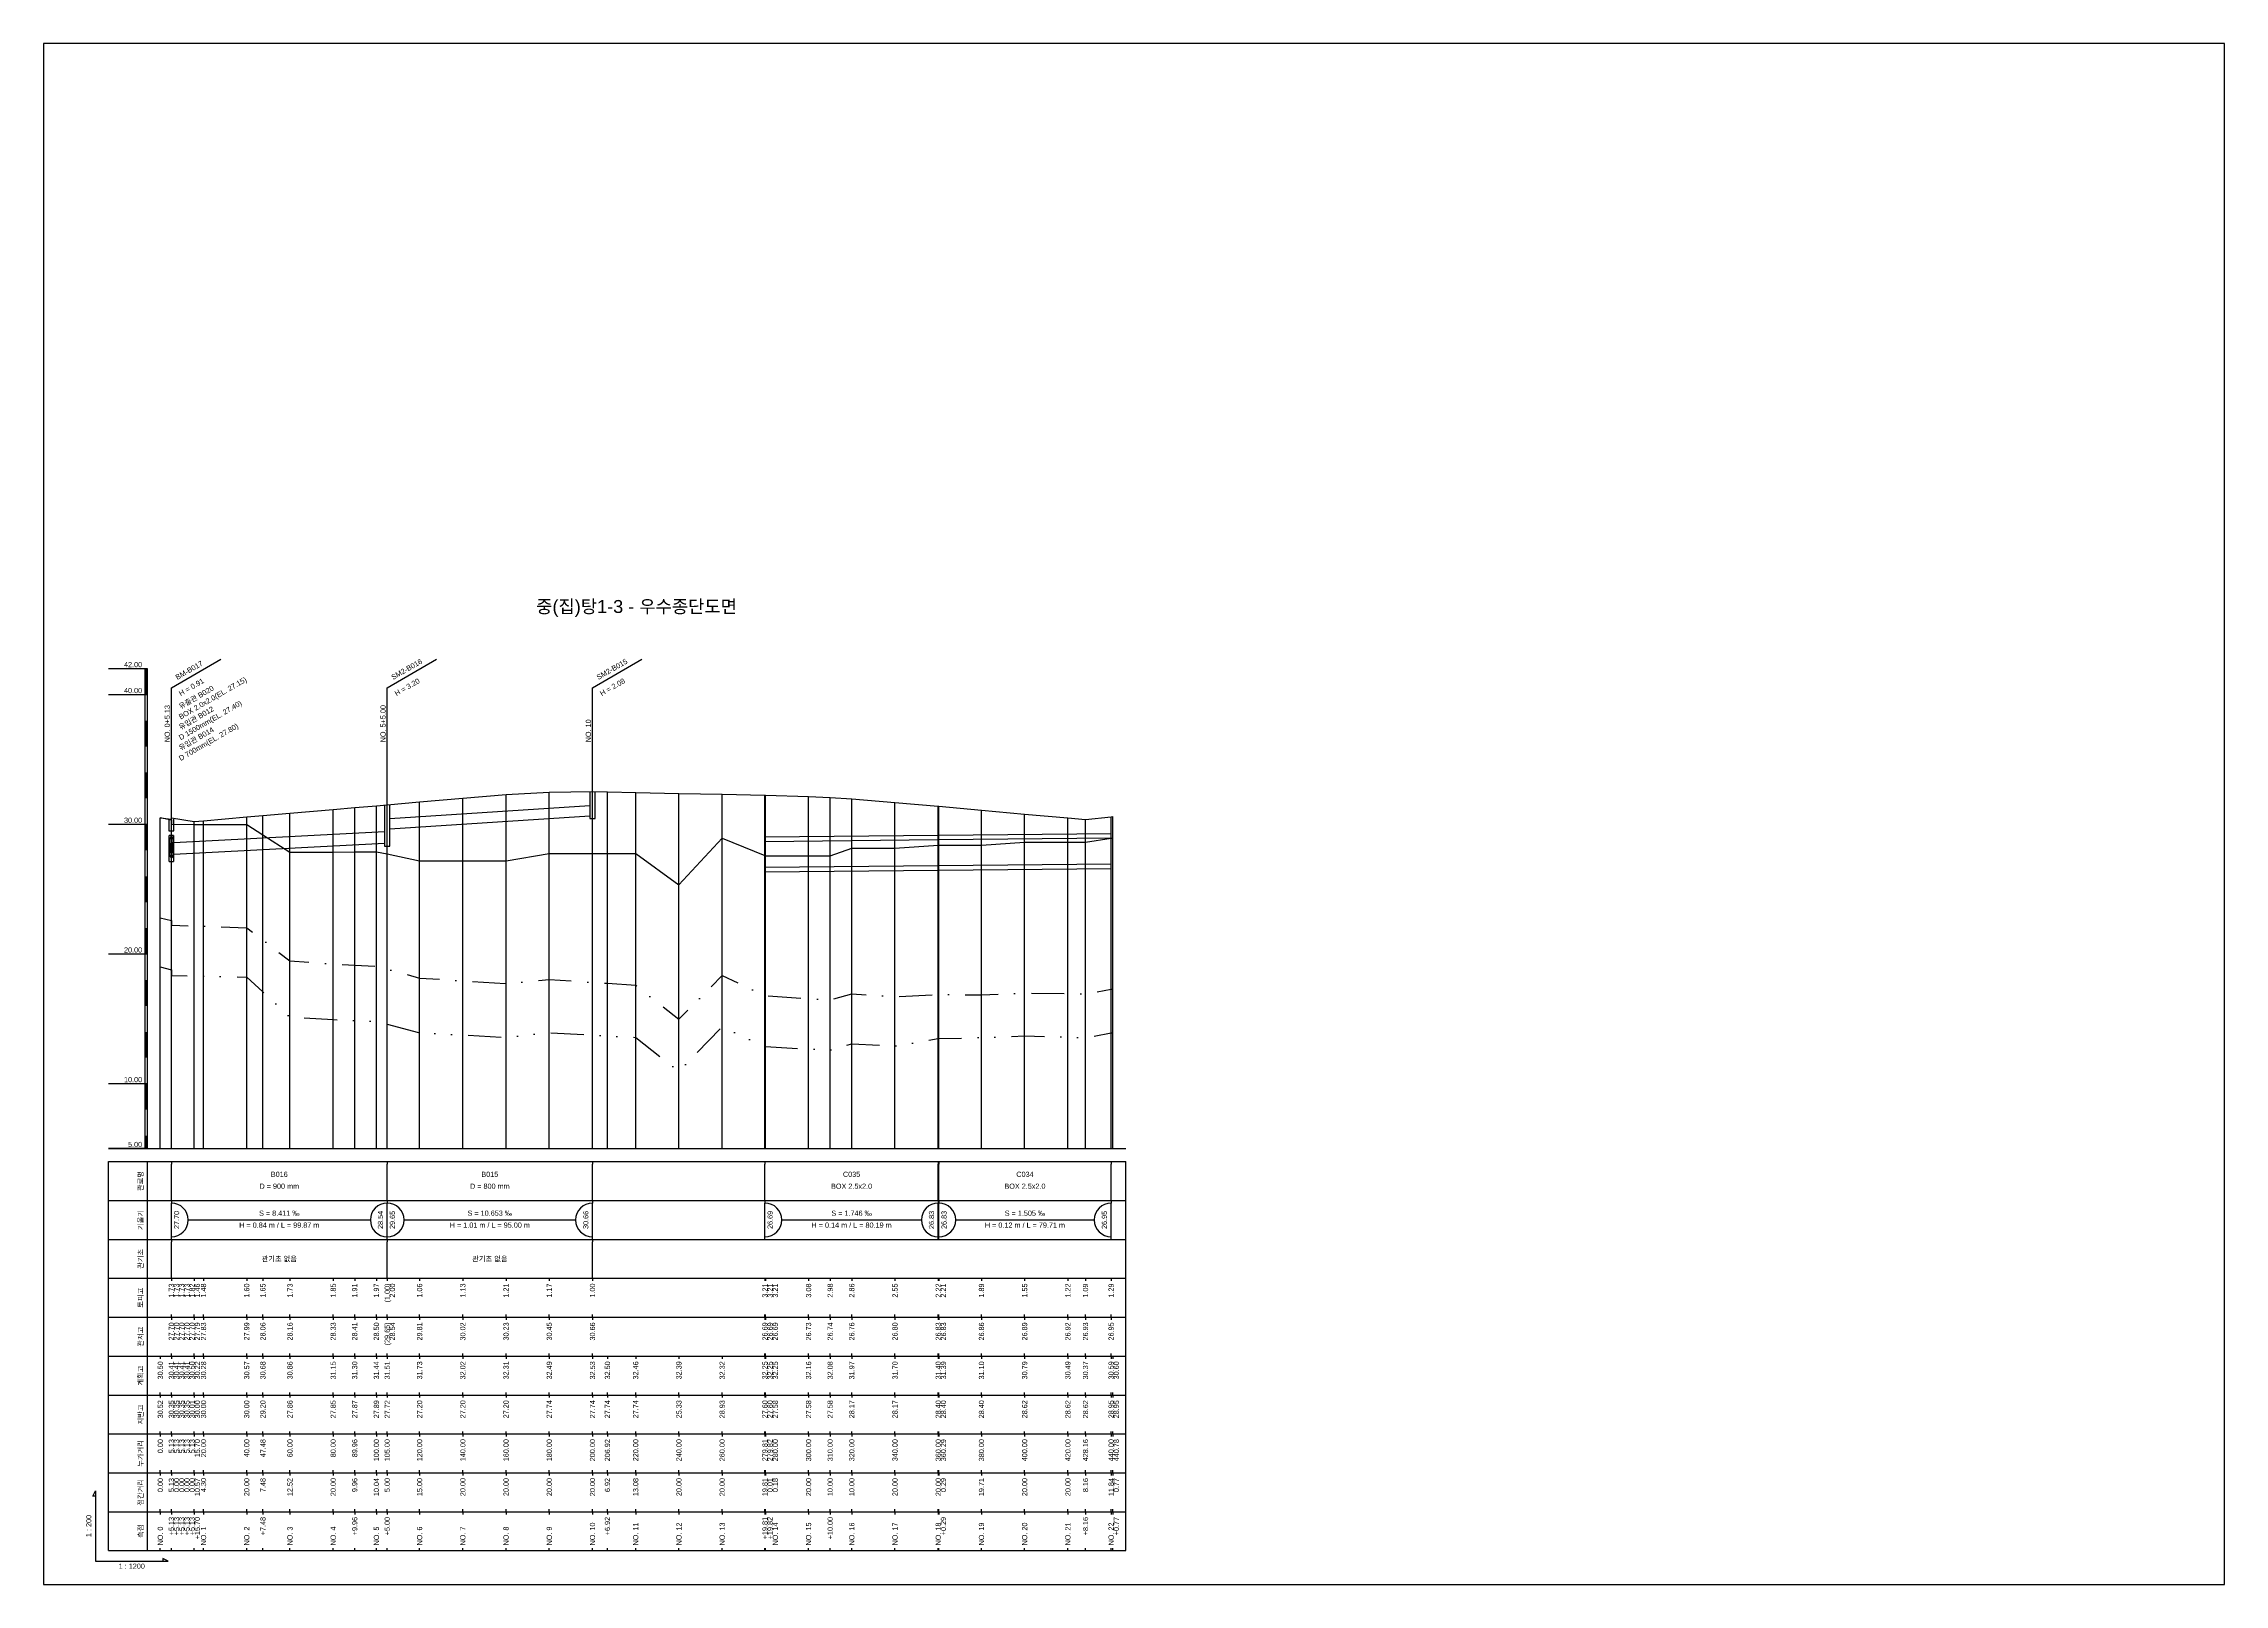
# Model space of a CAD drawing. Header units: millimetres. Extents: x -105495 to 3444, y -108190 to 2013.
# Drawn here: x 20 to 861, y -14812 to -14218 of the extents above; entities that cross this region are included whole.
import ezdxf
from ezdxf.enums import TextEntityAlignment as Align

# ---------------------------------------------------------------- set-up
doc = ezdxf.new("R2010")
doc.units = ezdxf.units.MM
doc.linetypes.add('DASHDOT', pattern=[25.4, 12.7, -6.35, 0, -6.35])
doc.linetypes.add('DIVIDE', pattern=[31.75, 12.7, -6.35, 0, -6.35, 0, -6.35])
for name, color, linetype in [('KZ_종단_계획선', 1, 'Continuous'), ('KZ_종단_관로', 4, 'Continuous'), ('KZ_종단_깃발', 7, 'Continuous'), ('KZ_종단_노선명', 7, 'Continuous'), ('KZ_종단_도각', 7, 'Continuous'), ('KZ_종단_맨홀', 4, 'Continuous'), ('KZ_종단_수직선', 7, 'Continuous'), ('KZ_종단_암거', 1, 'Continuous'), ('KZ_종단_암선1', 56, 'DASHDOT'), ('KZ_종단_암선2', 4, 'DIVIDE'), ('KZ_종단_원형관', 4, 'Continuous'), ('KZ_종단_지반선', 3, 'Continuous'), ('KZ_종단_테이블문자', 7, 'Continuous'), ('KZ_종단_테이블선', 7, 'Continuous'), ('KZ_종단_폴대', 7, 'Continuous')]:
    doc.layers.add(name, color=color, linetype=linetype)
doc.styles.get("Standard").update_dxf_attribs({"font": 'arial.ttf'})

msp = doc.modelspace()

# ---------------------------------------------------------------- linework, layer by layer
at = {"layer": 'KZ_종단_계획선'}
msp.add_lwpolyline([(65, -14516.51), (69.27, -14516.97), (69.27, -14516.97), (69.27, -14516.97), (69.27, -14516.97), (69.27, -14516.51), (78.08, -14517.9), (81.67, -14517.59), (98.33, -14516.14), (104.57, -14515.6), (115, -14514.69), (131.67, -14513.24), (139.97, -14512.52), (148.33, -14511.79), (152.5, -14511.43), (165, -14510.35), (181.67, -14508.9), (198.33, -14507.47), (215, -14506.56), (231.67, -14506.37), (237.43, -14506.48), (248.33, -14506.69), (265, -14507.04), (281.67, -14507.38), (298.17, -14507.73), (298.18, -14507.73), (298.33, -14507.73), (315, -14508.21), (323.33, -14508.61), (331.67, -14509.13), (348.33, -14510.51), (365, -14512.02), (365.24, -14512.04), (381.67, -14513.52), (398.33, -14515.03), (415, -14516.54), (421.8, -14517.15), (431.67, -14516.06), (432.31, -14515.99)], dxfattribs=at)
at = {"layer": 'KZ_종단_관로'}
for p, q in [((153.5, -14516.76), (230.67, -14511.7)), ((70.27, -14526), (151.5, -14521.8)), ((153.5, -14520.76), (230.67, -14515.7)), ((70.27, -14530.5), (151.5, -14526.3))]:
    msp.add_line(p, q, dxfattribs=at)
for points in [[(298.17, -14523.8), (365, -14523.1)], [(365.24, -14523.1), (431.67, -14522.5)], [(298.17, -14525.55), (365, -14524.85)], [(365.24, -14524.85), (431.67, -14524.25)], [(298.17, -14535.55), (365, -14534.85)], [(298.17, -14537.3), (365, -14536.6)], [(365.24, -14534.85), (431.67, -14534.25)], [(365.24, -14536.6), (431.67, -14536)]]:
    msp.add_lwpolyline(points, dxfattribs=at)
at = {"layer": 'KZ_종단_깃발'}
for p, q in [((69.27, -14466.37), (88.33, -14455.37)), ((152.5, -14466.37), (171.55, -14455.37)), ((231.67, -14466.37), (250.72, -14455.37)), ((69.27, -14644), (69.27, -14466.37)), ((152.5, -14644), (152.5, -14466.37)), ((231.67, -14644), (231.67, -14466.37))]:
    msp.add_line(p, q, dxfattribs=at)
at = {"layer": 'KZ_종단_도각'}
msp.add_lwpolyline([(20, -14812), (861, -14812), (861, -14218), (20, -14218)], close=True, dxfattribs=at)
at = {"layer": 'KZ_종단_맨홀'}
for points in [[(230.67, -14506.37), (230.67, -14516.78), (232.67, -14516.78), (232.67, -14506.37)], [(151.5, -14511.43), (151.5, -14527.42), (153.5, -14527.42), (153.5, -14511.43)], [(68.27, -14516.97), (68.27, -14521.5), (70.27, -14521.5), (70.27, -14516.97)]]:
    msp.add_lwpolyline(points, dxfattribs=at)
at = {"layer": 'KZ_종단_수직선'}
for p, q in [((215, -14644), (215, -14506.56)), ((231.67, -14644), (231.67, -14506.37)), ((237.43, -14644), (237.43, -14506.48)), ((248.33, -14644), (248.33, -14506.69)), ((265, -14644), (265, -14507.04)), ((104.57, -14644), (104.57, -14515.6)), ((115, -14644), (115, -14514.69)), ((131.67, -14644), (131.67, -14513.24)), ((139.97, -14644), (139.97, -14512.52)), ((148.33, -14644), (148.33, -14511.79)), ((152.5, -14644), (152.5, -14511.43)), ((165, -14644), (165, -14510.35)), ((181.67, -14644), (181.67, -14508.9)), ((198.33, -14644), (198.33, -14507.47)), ((281.67, -14644), (281.67, -14507.38)), ((298.17, -14644), (298.17, -14507.73)), ((298.18, -14644), (298.18, -14507.73)), ((298.33, -14644), (298.33, -14507.73)), ((315, -14644), (315, -14508.21)), ((323.33, -14644), (323.33, -14508.61)), ((331.67, -14644), (331.67, -14509.13)), ((348.33, -14644), (348.33, -14510.51)), ((365, -14644), (365, -14512.02)), ((365.24, -14644), (365.24, -14512.04)), ((381.67, -14644), (381.67, -14513.52)), ((398.33, -14644), (398.33, -14515.03)), ((65, -14644), (65, -14516.51)), ((69.27, -14644), (69.27, -14516.51)), ((69.27, -14644), (69.27, -14516.97)), ((69.27, -14644), (69.27, -14516.97)), ((69.27, -14644), (69.27, -14516.97)), ((69.27, -14644), (69.27, -14516.97)), ((78.08, -14644), (78.08, -14517.9)), ((81.67, -14644), (81.67, -14517.59)), ((98.33, -14644), (98.33, -14516.14)), ((415, -14644), (415, -14516.54)), ((421.8, -14644), (421.8, -14517.15)), ((431.67, -14644), (431.67, -14516.06)), ((432.32, -14644), (432.32, -14515.99))]:
    msp.add_line(p, q, dxfattribs=at)
at = {"layer": 'KZ_종단_암거'}
for p, q in [((70.11, -14523.25), (68.44, -14523.25)), ((68.44, -14533.25), (68.44, -14523.25)), ((70.11, -14523.25), (70.11, -14533.25)), ((68.44, -14533.25), (70.11, -14533.25))]:
    msp.add_line(p, q, dxfattribs=at)
at = {"layer": 'KZ_종단_암선1', "flags": 128}
msp.add_lwpolyline([(65, -14555), (69.27, -14556.02), (69.27, -14556.02), (69.27, -14556.02), (69.27, -14556.02), (69.27, -14557.87), (78.08, -14558.13), (81.67, -14558.24), (98.33, -14558.83), (104.57, -14563.63), (115, -14571.66), (131.67, -14572.82), (139.97, -14573.25), (148.33, -14573.68), (152.5, -14574.82), (165, -14578.23), (181.67, -14579.32), (198.33, -14580.42), (215, -14578.8), (231.67, -14579.89), (237.43, -14580.27), (248.33, -14580.99), (265, -14594.16), (281.67, -14577.26), (298.17, -14584.99), (298.18, -14584.99), (298.33, -14585.06), (315, -14586.16), (323.33, -14586.7), (331.67, -14584.34), (348.33, -14585.44), (365, -14584.56), (365.24, -14584.57), (381.67, -14584.74), (398.33, -14583.96), (415, -14584.28), (421.8, -14584.41), (431.67, -14582.54), (432.32, -14582.53)], dxfattribs=at)
at = {"layer": 'KZ_종단_암선2', "flags": 128}
msp.add_lwpolyline([(65, -14573.98), (69.27, -14575.1), (69.27, -14575.1), (69.27, -14575.1), (69.27, -14575.1), (69.27, -14577.31), (78.08, -14577.4), (81.67, -14577.47), (98.33, -14577.86), (104.57, -14583.62), (115, -14593.27), (131.67, -14594.25), (139.97, -14594.58), (148.33, -14594.92), (152.5, -14596.02), (165, -14599.29), (181.67, -14600.2), (198.33, -14601.11), (215, -14599.31), (231.67, -14600.23), (237.43, -14600.54), (248.33, -14601.14), (265, -14614.12), (281.67, -14597.05), (298.17, -14604.59), (298.18, -14604.6), (298.33, -14604.67), (315, -14605.58), (323.33, -14606.03), (331.67, -14603.58), (348.33, -14604.49), (365, -14601.59), (365.24, -14601.58), (381.67, -14601.18), (398.33, -14600.56), (415, -14601.04), (421.8, -14601.24), (431.67, -14599.34), (432.32, -14599.34)], dxfattribs=at)
at = {"layer": 'KZ_종단_원형관'}
for p, q in [((68.92, -14524.11), (69.03, -14523.8)), ((69.03, -14523.8), (69.15, -14523.6)), ((69.15, -14523.6), (69.27, -14523.54)), ((69.27, -14523.54), (69.4, -14523.6)), ((69.4, -14523.6), (69.52, -14523.8)), ((69.52, -14523.8), (69.63, -14524.11)), ((68.57, -14527.77), (68.58, -14527.04)), ((68.58, -14528.5), (68.57, -14527.77)), ((68.58, -14527.04), (68.61, -14526.32)), ((68.61, -14529.22), (68.58, -14528.5)), ((68.61, -14526.32), (68.66, -14525.65)), ((68.66, -14529.88), (68.61, -14529.22)), ((68.66, -14525.65), (68.73, -14525.05)), ((68.73, -14530.49), (68.66, -14529.88)), ((68.73, -14525.05), (68.82, -14524.53)), ((68.82, -14531.01), (68.73, -14530.49)), ((68.82, -14524.53), (68.92, -14524.11)), ((68.92, -14531.43), (68.82, -14531.01)), ((69.03, -14531.74), (68.92, -14531.43)), ((68.93, -14527.96), (68.94, -14527.61)), ((68.94, -14528.31), (68.93, -14527.96)), ((68.94, -14527.61), (68.95, -14527.26)), ((68.95, -14528.66), (68.94, -14528.31)), ((68.95, -14527.26), (68.98, -14526.94)), ((68.98, -14528.98), (68.95, -14528.66)), ((68.98, -14526.94), (69.01, -14526.65)), ((69.01, -14529.27), (68.98, -14528.98)), ((69.01, -14526.65), (69.06, -14526.4)), ((69.06, -14529.52), (69.01, -14529.27)), ((69.15, -14531.94), (69.03, -14531.74)), ((69.06, -14526.4), (69.1, -14526.19)), ((69.1, -14529.73), (69.06, -14529.52)), ((69.1, -14526.19), (69.16, -14526.04)), ((69.16, -14529.88), (69.1, -14529.73)), ((69.27, -14532), (69.15, -14531.94)), ((69.16, -14526.04), (69.22, -14525.95)), ((69.22, -14529.97), (69.16, -14529.88)), ((69.22, -14525.95), (69.27, -14525.92)), ((69.27, -14530), (69.22, -14529.97)), ((69.27, -14525.92), (69.33, -14525.95)), ((69.33, -14529.97), (69.27, -14530)), ((69.4, -14531.94), (69.27, -14532)), ((69.33, -14525.95), (69.39, -14526.04)), ((69.39, -14529.88), (69.33, -14529.97)), ((69.39, -14526.04), (69.44, -14526.19)), ((69.44, -14529.73), (69.39, -14529.88)), ((69.52, -14531.74), (69.4, -14531.94)), ((69.44, -14526.19), (69.49, -14526.4)), ((69.49, -14529.52), (69.44, -14529.73)), ((69.49, -14526.4), (69.53, -14526.65)), ((69.53, -14529.27), (69.49, -14529.52)), ((69.63, -14531.43), (69.52, -14531.74)), ((69.53, -14526.65), (69.57, -14526.94)), ((69.57, -14528.98), (69.53, -14529.27)), ((69.57, -14526.94), (69.59, -14527.26)), ((69.59, -14528.66), (69.57, -14528.98)), ((69.59, -14527.26), (69.61, -14527.61)), ((69.61, -14528.31), (69.59, -14528.66)), ((69.61, -14527.61), (69.61, -14527.96)), ((69.61, -14527.96), (69.61, -14528.31)), ((69.63, -14524.11), (69.73, -14524.53)), ((69.73, -14531.01), (69.63, -14531.43)), ((69.73, -14524.53), (69.81, -14525.05)), ((69.81, -14530.49), (69.73, -14531.01)), ((69.81, -14525.05), (69.88, -14525.65)), ((69.88, -14529.88), (69.81, -14530.49)), ((69.88, -14525.65), (69.94, -14526.32)), ((69.94, -14529.22), (69.88, -14529.88)), ((69.94, -14526.32), (69.97, -14527.04)), ((69.97, -14528.5), (69.94, -14529.22)), ((69.97, -14527.04), (69.98, -14527.77)), ((69.98, -14527.77), (69.97, -14528.5))]:
    msp.add_line(p, q, dxfattribs=at)
at = {"layer": 'KZ_종단_지반선', "flags": 128}
msp.add_lwpolyline([(65, -14516.39), (69.27, -14517.24), (69.27, -14517.24), (69.27, -14517.24), (69.27, -14517.24), (69.27, -14518.97), (78.08, -14519), (81.67, -14519), (98.33, -14519), (104.57, -14523), (115, -14529.7), (131.67, -14529.77), (139.97, -14529.65), (148.33, -14529.54), (152.5, -14530.4), (165, -14533), (181.67, -14533), (198.33, -14533), (215, -14530.28), (231.67, -14530.28), (237.43, -14530.28), (248.33, -14530.28), (265, -14542.36), (281.67, -14524.37), (298.17, -14531.02), (298.18, -14531.02), (298.33, -14531.08), (315, -14531.08), (323.33, -14531.08), (331.67, -14528.17), (348.33, -14528.17), (365, -14527.01), (365.24, -14527.01), (381.67, -14527.01), (398.33, -14525.9), (415, -14525.9), (421.8, -14525.9), (431.67, -14524.27), (432.32, -14524.27)], dxfattribs=at)
at = {"layer": 'KZ_종단_테이블문자'}
for p, q in [((69.27, -14649), (69.27, -14650)), ((69.27, -14663), (69.27, -14650)), ((152.5, -14649), (152.5, -14650)), ((152.5, -14649), (152.5, -14650)), ((152.5, -14663), (152.5, -14650)), ((152.5, -14663), (152.5, -14650)), ((231.67, -14649), (231.67, -14650)), ((231.67, -14663), (231.67, -14650)), ((298.17, -14649), (298.17, -14650)), ((298.17, -14663), (298.17, -14650)), ((365, -14649), (365, -14650)), ((365, -14663), (365, -14650)), ((365.24, -14649), (365.24, -14650)), ((365.24, -14663), (365.24, -14650)), ((431.67, -14649), (431.67, -14650)), ((431.67, -14663), (431.67, -14650)), ((69.27, -14664), (69.27, -14663)), ((69.27, -14664), (69.27, -14665)), ((69.27, -14678), (69.27, -14665)), ((152.5, -14664), (152.5, -14663)), ((152.5, -14664), (152.5, -14663)), ((152.5, -14664), (152.5, -14665)), ((152.5, -14664), (152.5, -14665)), ((152.5, -14678), (152.5, -14665)), ((152.5, -14678), (152.5, -14665)), ((231.67, -14664), (231.67, -14663)), ((231.67, -14664), (231.67, -14665)), ((231.67, -14678), (231.67, -14665)), ((298.17, -14664), (298.17, -14663)), ((298.17, -14664), (298.17, -14665)), ((298.17, -14678), (298.17, -14665)), ((365, -14664), (365, -14663)), ((365, -14664), (365, -14665)), ((365, -14678), (365, -14665)), ((365.24, -14664), (365.24, -14663)), ((365.24, -14664), (365.24, -14665)), ((365.24, -14678), (365.24, -14665)), ((431.67, -14664), (431.67, -14663)), ((431.67, -14664), (431.67, -14665)), ((431.67, -14678), (431.67, -14665)), ((75.69, -14671.5), (146.08, -14671.5)), ((158.92, -14671.5), (225.25, -14671.5)), ((304.59, -14671.5), (358.58, -14671.5)), ((371.66, -14671.5), (425.25, -14671.5)), ((69.27, -14679), (69.27, -14678)), ((69.27, -14679), (69.27, -14680)), ((69.27, -14693), (69.27, -14680)), ((152.5, -14679), (152.5, -14678)), ((152.5, -14679), (152.5, -14678)), ((152.5, -14679), (152.5, -14680)), ((152.5, -14679), (152.5, -14680)), ((152.5, -14693), (152.5, -14680)), ((152.5, -14693), (152.5, -14680)), ((231.67, -14679), (231.67, -14678)), ((231.67, -14679), (231.67, -14680)), ((231.67, -14693), (231.67, -14680)), ((298.17, -14679), (298.17, -14678)), ((365, -14679), (365, -14678)), ((365.24, -14679), (365.24, -14678)), ((431.67, -14679), (431.67, -14678)), ((69.27, -14694), (69.27, -14693)), ((152.5, -14694), (152.5, -14693)), ((152.5, -14694), (152.5, -14693)), ((231.67, -14694), (231.67, -14693))]:
    msp.add_line(p, q, dxfattribs=at)
for centre, start, end in [((69.27, -14671.5), 270, 90), ((152.5, -14671.5), 90, 270), ((152.5, -14671.5), 270, 90), ((231.67, -14671.5), 90, 270), ((298.17, -14671.5), 270, 90), ((365, -14671.5), 90, 270), ((365.24, -14671.5), 270, 90), ((431.67, -14671.5), 90, 270)]:
    msp.add_arc(centre, 6.5, start, end, dxfattribs=at)
at = {"layer": 'KZ_종단_테이블선'}
for p, q in [((45, -14644), (437.32, -14644)), ((45, -14664), (45, -14649)), ((45, -14649), (437.32, -14649)), ((60, -14664), (60, -14649)), ((437.32, -14664), (437.32, -14649)), ((45, -14679), (45, -14664)), ((45, -14664), (437.32, -14664)), ((60, -14679), (60, -14664)), ((437.32, -14679), (437.32, -14664)), ((45, -14694), (45, -14679)), ((45, -14679), (437.32, -14679)), ((60, -14694), (60, -14679)), ((437.32, -14694), (437.32, -14679)), ((45, -14709), (45, -14694)), ((45, -14694), (437.32, -14694)), ((60, -14709), (60, -14694)), ((69.27, -14694), (69.27, -14695)), ((69.27, -14694), (69.27, -14695)), ((69.27, -14694), (69.27, -14695)), ((69.27, -14694), (69.27, -14695)), ((69.27, -14694), (69.27, -14695)), ((78.08, -14694), (78.08, -14695)), ((81.67, -14694), (81.67, -14695)), ((98.33, -14694), (98.33, -14695)), ((104.57, -14694), (104.57, -14695)), ((115, -14694), (115, -14695)), ((131.67, -14694), (131.67, -14695)), ((139.97, -14694), (139.97, -14695)), ((148.33, -14694), (148.33, -14695)), ((152.5, -14694), (152.5, -14695)), ((165, -14694), (165, -14695)), ((181.67, -14694), (181.67, -14695)), ((198.33, -14694), (198.33, -14695)), ((215, -14694), (215, -14695)), ((231.67, -14694), (231.67, -14695)), ((298.17, -14694), (298.17, -14695)), ((298.18, -14694), (298.18, -14695)), ((298.33, -14694), (298.33, -14695)), ((315, -14694), (315, -14695)), ((323.33, -14694), (323.33, -14695)), ((331.67, -14694), (331.67, -14695)), ((348.33, -14694), (348.33, -14695)), ((365, -14694), (365, -14695)), ((365.24, -14694), (365.24, -14695)), ((381.67, -14694), (381.67, -14695)), ((398.33, -14694), (398.33, -14695)), ((415, -14694), (415, -14695)), ((421.8, -14694), (421.8, -14695)), ((431.67, -14694), (431.67, -14695)), ((437.32, -14709), (437.32, -14694)), ((45, -14724), (45, -14709)), ((45, -14709), (437.32, -14709)), ((60, -14724), (60, -14709)), ((69.27, -14709), (69.27, -14708)), ((69.27, -14709), (69.27, -14708)), ((69.27, -14709), (69.27, -14708)), ((69.27, -14709), (69.27, -14708)), ((69.27, -14709), (69.27, -14708)), ((69.27, -14709), (69.27, -14710)), ((69.27, -14709), (69.27, -14710)), ((69.27, -14709), (69.27, -14710)), ((69.27, -14709), (69.27, -14710)), ((69.27, -14709), (69.27, -14710)), ((78.08, -14709), (78.08, -14708)), ((78.08, -14709), (78.08, -14710)), ((81.67, -14709), (81.67, -14708)), ((81.67, -14709), (81.67, -14710)), ((98.33, -14709), (98.33, -14708)), ((98.33, -14709), (98.33, -14710)), ((104.57, -14709), (104.57, -14708)), ((104.57, -14709), (104.57, -14710)), ((115, -14709), (115, -14708)), ((115, -14709), (115, -14710)), ((131.67, -14709), (131.67, -14708)), ((131.67, -14709), (131.67, -14710)), ((139.97, -14709), (139.97, -14708)), ((139.97, -14709), (139.97, -14710)), ((148.33, -14709), (148.33, -14708)), ((148.33, -14709), (148.33, -14710)), ((152.5, -14709), (152.5, -14708)), ((152.5, -14709), (152.5, -14710)), ((165, -14709), (165, -14708)), ((165, -14709), (165, -14710)), ((181.67, -14709), (181.67, -14708)), ((181.67, -14709), (181.67, -14710)), ((198.33, -14709), (198.33, -14708)), ((198.33, -14709), (198.33, -14710)), ((215, -14709), (215, -14708)), ((215, -14709), (215, -14710)), ((231.67, -14709), (231.67, -14708)), ((231.67, -14709), (231.67, -14710)), ((298.17, -14709), (298.17, -14708)), ((298.17, -14709), (298.17, -14710)), ((298.18, -14709), (298.18, -14708)), ((298.18, -14709), (298.18, -14710)), ((298.33, -14709), (298.33, -14708)), ((298.33, -14709), (298.33, -14710)), ((315, -14709), (315, -14708)), ((315, -14709), (315, -14710)), ((323.33, -14709), (323.33, -14708)), ((323.33, -14709), (323.33, -14710)), ((331.67, -14709), (331.67, -14708)), ((331.67, -14709), (331.67, -14710)), ((348.33, -14709), (348.33, -14708)), ((348.33, -14709), (348.33, -14710)), ((365, -14709), (365, -14708)), ((365, -14709), (365, -14710)), ((365.24, -14709), (365.24, -14708)), ((365.24, -14709), (365.24, -14710)), ((381.67, -14709), (381.67, -14708)), ((381.67, -14709), (381.67, -14710)), ((398.33, -14709), (398.33, -14708)), ((398.33, -14709), (398.33, -14710)), ((415, -14709), (415, -14708)), ((415, -14709), (415, -14710)), ((421.8, -14709), (421.8, -14708)), ((421.8, -14709), (421.8, -14710)), ((431.67, -14709), (431.67, -14708)), ((431.67, -14709), (431.67, -14710)), ((437.32, -14724), (437.32, -14709)), ((45, -14739), (45, -14724)), ((45, -14724), (437.32, -14724)), ((60, -14739), (60, -14724)), ((65, -14724), (65, -14725)), ((69.27, -14724), (69.27, -14723)), ((69.27, -14724), (69.27, -14723)), ((69.27, -14724), (69.27, -14723)), ((69.27, -14724), (69.27, -14723)), ((69.27, -14724), (69.27, -14723)), ((69.27, -14724), (69.27, -14725)), ((69.27, -14724), (69.27, -14725)), ((69.27, -14724), (69.27, -14725)), ((69.27, -14724), (69.27, -14725)), ((69.27, -14724), (69.27, -14725)), ((78.08, -14724), (78.08, -14723)), ((78.08, -14724), (78.08, -14725)), ((81.67, -14724), (81.67, -14723)), ((81.67, -14724), (81.67, -14725)), ((98.33, -14724), (98.33, -14723)), ((98.33, -14724), (98.33, -14725)), ((104.57, -14724), (104.57, -14723)), ((104.57, -14724), (104.57, -14725)), ((115, -14724), (115, -14723)), ((115, -14724), (115, -14725)), ((131.67, -14724), (131.67, -14723)), ((131.67, -14724), (131.67, -14725)), ((139.97, -14724), (139.97, -14723)), ((139.97, -14724), (139.97, -14725)), ((148.33, -14724), (148.33, -14723)), ((148.33, -14724), (148.33, -14725)), ((152.5, -14724), (152.5, -14723)), ((152.5, -14724), (152.5, -14725)), ((165, -14724), (165, -14723)), ((165, -14724), (165, -14725)), ((181.67, -14724), (181.67, -14723)), ((181.67, -14724), (181.67, -14725)), ((198.33, -14724), (198.33, -14723)), ((198.33, -14724), (198.33, -14725)), ((215, -14724), (215, -14723)), ((215, -14724), (215, -14725)), ((231.67, -14724), (231.67, -14723)), ((231.67, -14724), (231.67, -14725)), ((237.43, -14724), (237.43, -14725)), ((248.33, -14724), (248.33, -14725)), ((265, -14724), (265, -14725)), ((281.67, -14724), (281.67, -14725)), ((298.17, -14724), (298.17, -14723)), ((298.17, -14724), (298.17, -14725)), ((298.18, -14724), (298.18, -14723)), ((298.18, -14724), (298.18, -14725)), ((298.33, -14724), (298.33, -14723)), ((298.33, -14724), (298.33, -14725)), ((315, -14724), (315, -14723)), ((315, -14724), (315, -14725)), ((323.33, -14724), (323.33, -14723)), ((323.33, -14724), (323.33, -14725)), ((331.67, -14724), (331.67, -14723)), ((331.67, -14724), (331.67, -14725)), ((348.33, -14724), (348.33, -14723)), ((348.33, -14724), (348.33, -14725)), ((365, -14724), (365, -14723)), ((365, -14724), (365, -14725)), ((365.24, -14724), (365.24, -14723)), ((365.24, -14724), (365.24, -14725)), ((381.67, -14724), (381.67, -14723)), ((381.67, -14724), (381.67, -14725)), ((398.33, -14724), (398.33, -14723)), ((398.33, -14724), (398.33, -14725)), ((415, -14724), (415, -14723)), ((415, -14724), (415, -14725)), ((421.8, -14724), (421.8, -14723)), ((421.8, -14724), (421.8, -14725)), ((431.67, -14724), (431.67, -14723)), ((431.67, -14724), (431.67, -14725)), ((432.32, -14724), (432.32, -14725)), ((437.32, -14739), (437.32, -14724)), ((45, -14754), (45, -14739)), ((45, -14739), (437.32, -14739)), ((60, -14754), (60, -14739)), ((65, -14739), (65, -14738)), ((65, -14739), (65, -14740)), ((69.27, -14739), (69.27, -14738)), ((69.27, -14739), (69.27, -14738)), ((69.27, -14739), (69.27, -14738)), ((69.27, -14739), (69.27, -14738)), ((69.27, -14739), (69.27, -14738)), ((69.27, -14739), (69.27, -14740)), ((69.27, -14739), (69.27, -14740)), ((69.27, -14739), (69.27, -14740)), ((69.27, -14739), (69.27, -14740)), ((69.27, -14739), (69.27, -14740)), ((78.08, -14739), (78.08, -14738)), ((78.08, -14739), (78.08, -14740)), ((81.67, -14739), (81.67, -14738)), ((81.67, -14739), (81.67, -14740)), ((98.33, -14739), (98.33, -14738)), ((98.33, -14739), (98.33, -14740)), ((104.57, -14739), (104.57, -14738)), ((104.57, -14739), (104.57, -14740)), ((115, -14739), (115, -14738)), ((115, -14739), (115, -14740)), ((131.67, -14739), (131.67, -14738)), ((131.67, -14739), (131.67, -14740)), ((139.97, -14739), (139.97, -14738)), ((139.97, -14739), (139.97, -14740)), ((148.33, -14739), (148.33, -14738)), ((148.33, -14739), (148.33, -14740)), ((152.5, -14739), (152.5, -14738)), ((152.5, -14739), (152.5, -14740)), ((165, -14739), (165, -14738)), ((165, -14739), (165, -14740)), ((181.67, -14739), (181.67, -14738)), ((181.67, -14739), (181.67, -14740)), ((198.33, -14739), (198.33, -14738)), ((198.33, -14739), (198.33, -14740)), ((215, -14739), (215, -14738)), ((215, -14739), (215, -14740)), ((231.67, -14739), (231.67, -14738)), ((231.67, -14739), (231.67, -14740)), ((237.43, -14739), (237.43, -14738)), ((237.43, -14739), (237.43, -14740)), ((248.33, -14739), (248.33, -14738)), ((248.33, -14739), (248.33, -14740)), ((265, -14739), (265, -14738)), ((265, -14739), (265, -14740)), ((281.67, -14739), (281.67, -14738)), ((281.67, -14739), (281.67, -14740)), ((298.17, -14739), (298.17, -14738)), ((298.17, -14739), (298.17, -14740)), ((298.18, -14739), (298.18, -14738)), ((298.18, -14739), (298.18, -14740)), ((298.33, -14739), (298.33, -14738)), ((298.33, -14739), (298.33, -14740)), ((315, -14739), (315, -14738)), ((315, -14739), (315, -14740)), ((323.33, -14739), (323.33, -14738)), ((323.33, -14739), (323.33, -14740)), ((331.67, -14739), (331.67, -14738)), ((331.67, -14739), (331.67, -14740)), ((348.33, -14739), (348.33, -14738)), ((348.33, -14739), (348.33, -14740)), ((365, -14739), (365, -14738)), ((365, -14739), (365, -14740)), ((365.24, -14739), (365.24, -14738)), ((365.24, -14739), (365.24, -14740)), ((381.67, -14739), (381.67, -14738)), ((381.67, -14739), (381.67, -14740)), ((398.33, -14739), (398.33, -14738)), ((398.33, -14739), (398.33, -14740)), ((415, -14739), (415, -14738)), ((415, -14739), (415, -14740)), ((421.8, -14739), (421.8, -14738)), ((421.8, -14739), (421.8, -14740)), ((431.67, -14739), (431.67, -14738)), ((431.67, -14739), (431.67, -14740)), ((432.32, -14739), (432.32, -14738)), ((432.32, -14739), (432.32, -14740)), ((437.32, -14754), (437.32, -14739)), ((45, -14769), (45, -14754)), ((45, -14754), (437.32, -14754)), ((60, -14769), (60, -14754)), ((65, -14754), (65, -14753)), ((65, -14754), (65, -14755)), ((69.27, -14754), (69.27, -14753)), ((69.27, -14754), (69.27, -14753)), ((69.27, -14754), (69.27, -14753)), ((69.27, -14754), (69.27, -14753)), ((69.27, -14754), (69.27, -14753)), ((69.27, -14754), (69.27, -14755)), ((69.27, -14754), (69.27, -14755)), ((69.27, -14754), (69.27, -14755)), ((69.27, -14754), (69.27, -14755)), ((69.27, -14754), (69.27, -14755)), ((78.08, -14754), (78.08, -14753)), ((78.08, -14754), (78.08, -14755)), ((81.67, -14754), (81.67, -14753)), ((81.67, -14754), (81.67, -14755)), ((98.33, -14754), (98.33, -14753)), ((98.33, -14754), (98.33, -14755)), ((104.57, -14754), (104.57, -14753)), ((104.57, -14754), (104.57, -14755)), ((115, -14754), (115, -14753)), ((115, -14754), (115, -14755)), ((131.67, -14754), (131.67, -14753)), ((131.67, -14754), (131.67, -14755)), ((139.97, -14754), (139.97, -14753)), ((139.97, -14754), (139.97, -14755)), ((148.33, -14754), (148.33, -14753)), ((148.33, -14754), (148.33, -14755)), ((152.5, -14754), (152.5, -14753)), ((152.5, -14754), (152.5, -14755)), ((165, -14754), (165, -14753)), ((165, -14754), (165, -14755)), ((181.67, -14754), (181.67, -14753)), ((181.67, -14754), (181.67, -14755)), ((198.33, -14754), (198.33, -14753)), ((198.33, -14754), (198.33, -14755)), ((215, -14754), (215, -14753)), ((215, -14754), (215, -14755)), ((231.67, -14754), (231.67, -14753)), ((231.67, -14754), (231.67, -14755)), ((237.43, -14754), (237.43, -14753)), ((237.43, -14754), (237.43, -14755)), ((248.33, -14754), (248.33, -14753)), ((248.33, -14754), (248.33, -14755)), ((265, -14754), (265, -14753)), ((265, -14754), (265, -14755)), ((281.67, -14754), (281.67, -14753)), ((281.67, -14754), (281.67, -14755)), ((298.17, -14754), (298.17, -14753)), ((298.17, -14754), (298.17, -14755)), ((298.18, -14754), (298.18, -14753)), ((298.18, -14754), (298.18, -14755)), ((298.33, -14754), (298.33, -14753)), ((298.33, -14754), (298.33, -14755)), ((315, -14754), (315, -14753)), ((315, -14754), (315, -14755)), ((323.33, -14754), (323.33, -14753)), ((323.33, -14754), (323.33, -14755)), ((331.67, -14754), (331.67, -14753)), ((331.67, -14754), (331.67, -14755)), ((348.33, -14754), (348.33, -14753)), ((348.33, -14754), (348.33, -14755)), ((365, -14754), (365, -14753)), ((365, -14754), (365, -14755)), ((365.24, -14754), (365.24, -14753)), ((365.24, -14754), (365.24, -14755)), ((381.67, -14754), (381.67, -14753)), ((381.67, -14754), (381.67, -14755)), ((398.33, -14754), (398.33, -14753)), ((398.33, -14754), (398.33, -14755)), ((415, -14754), (415, -14753)), ((415, -14754), (415, -14755)), ((421.8, -14754), (421.8, -14753)), ((421.8, -14754), (421.8, -14755)), ((431.67, -14754), (431.67, -14753)), ((431.67, -14754), (431.67, -14755)), ((432.32, -14754), (432.32, -14753)), ((432.32, -14754), (432.32, -14755)), ((437.32, -14769), (437.32, -14754)), ((45, -14784), (45, -14769)), ((45, -14769), (437.32, -14769)), ((60, -14784), (60, -14769)), ((65, -14769), (65, -14768)), ((65, -14769), (65, -14770)), ((69.27, -14769), (69.27, -14768)), ((69.27, -14769), (69.27, -14768)), ((69.27, -14769), (69.27, -14768)), ((69.27, -14769), (69.27, -14768)), ((69.27, -14769), (69.27, -14768)), ((69.27, -14769), (69.27, -14770)), ((69.27, -14769), (69.27, -14770)), ((69.27, -14769), (69.27, -14770)), ((69.27, -14769), (69.27, -14770)), ((69.27, -14769), (69.27, -14770)), ((78.08, -14769), (78.08, -14768)), ((78.08, -14769), (78.08, -14770)), ((81.67, -14769), (81.67, -14768)), ((81.67, -14769), (81.67, -14770)), ((98.33, -14769), (98.33, -14768)), ((98.33, -14769), (98.33, -14770)), ((104.57, -14769), (104.57, -14768)), ((104.57, -14769), (104.57, -14770)), ((115, -14769), (115, -14768)), ((115, -14769), (115, -14770)), ((131.67, -14769), (131.67, -14768)), ((131.67, -14769), (131.67, -14770)), ((139.97, -14769), (139.97, -14768)), ((139.97, -14769), (139.97, -14770)), ((148.33, -14769), (148.33, -14768)), ((148.33, -14769), (148.33, -14770)), ((152.5, -14769), (152.5, -14768)), ((152.5, -14769), (152.5, -14770)), ((165, -14769), (165, -14768)), ((165, -14769), (165, -14770)), ((181.67, -14769), (181.67, -14768)), ((181.67, -14769), (181.67, -14770)), ((198.33, -14769), (198.33, -14768)), ((198.33, -14769), (198.33, -14770)), ((215, -14769), (215, -14768)), ((215, -14769), (215, -14770)), ((231.67, -14769), (231.67, -14768)), ((231.67, -14769), (231.67, -14770)), ((237.43, -14769), (237.43, -14768)), ((237.43, -14769), (237.43, -14770)), ((248.33, -14769), (248.33, -14768)), ((248.33, -14769), (248.33, -14770)), ((265, -14769), (265, -14768)), ((265, -14769), (265, -14770)), ((281.67, -14769), (281.67, -14768)), ((281.67, -14769), (281.67, -14770)), ((298.17, -14769), (298.17, -14768)), ((298.17, -14769), (298.17, -14770)), ((298.18, -14769), (298.18, -14768)), ((298.18, -14769), (298.18, -14770)), ((298.33, -14769), (298.33, -14768)), ((298.33, -14769), (298.33, -14770)), ((315, -14769), (315, -14768)), ((315, -14769), (315, -14770)), ((323.33, -14769), (323.33, -14768)), ((323.33, -14769), (323.33, -14770)), ((331.67, -14769), (331.67, -14768)), ((331.67, -14769), (331.67, -14770)), ((348.33, -14769), (348.33, -14768)), ((348.33, -14769), (348.33, -14770)), ((365, -14769), (365, -14768)), ((365, -14769), (365, -14770)), ((365.24, -14769), (365.24, -14768)), ((365.24, -14769), (365.24, -14770)), ((381.67, -14769), (381.67, -14768)), ((381.67, -14769), (381.67, -14770)), ((398.33, -14769), (398.33, -14768)), ((398.33, -14769), (398.33, -14770)), ((415, -14769), (415, -14768)), ((415, -14769), (415, -14770)), ((421.8, -14769), (421.8, -14768)), ((421.8, -14769), (421.8, -14770)), ((431.67, -14769), (431.67, -14768)), ((431.67, -14769), (431.67, -14770)), ((432.32, -14769), (432.32, -14768)), ((432.32, -14769), (432.32, -14770)), ((437.32, -14784), (437.32, -14769)), ((45, -14799), (45, -14784)), ((45, -14784), (437.32, -14784)), ((60, -14799), (60, -14784)), ((65, -14784), (65, -14783)), ((65, -14784), (65, -14785)), ((69.27, -14784), (69.27, -14783)), ((69.27, -14784), (69.27, -14783)), ((69.27, -14784), (69.27, -14783)), ((69.27, -14784), (69.27, -14783)), ((69.27, -14784), (69.27, -14783)), ((69.27, -14784), (69.27, -14785)), ((69.27, -14784), (69.27, -14785)), ((69.27, -14784), (69.27, -14785)), ((69.27, -14784), (69.27, -14785)), ((69.27, -14784), (69.27, -14785)), ((78.08, -14784), (78.08, -14783)), ((78.08, -14784), (78.08, -14785)), ((81.67, -14784), (81.67, -14783)), ((81.67, -14784), (81.67, -14785)), ((98.33, -14784), (98.33, -14783)), ((98.33, -14784), (98.33, -14785)), ((104.57, -14784), (104.57, -14783)), ((104.57, -14784), (104.57, -14785)), ((115, -14784), (115, -14783)), ((115, -14784), (115, -14785)), ((131.67, -14784), (131.67, -14783)), ((131.67, -14784), (131.67, -14785)), ((139.97, -14784), (139.97, -14783)), ((139.97, -14784), (139.97, -14785)), ((148.33, -14784), (148.33, -14783)), ((148.33, -14784), (148.33, -14785)), ((152.5, -14784), (152.5, -14783)), ((152.5, -14784), (152.5, -14785)), ((165, -14784), (165, -14783)), ((165, -14784), (165, -14785)), ((181.67, -14784), (181.67, -14783)), ((181.67, -14784), (181.67, -14785)), ((198.33, -14784), (198.33, -14783)), ((198.33, -14784), (198.33, -14785)), ((215, -14784), (215, -14783)), ((215, -14784), (215, -14785)), ((231.67, -14784), (231.67, -14783)), ((231.67, -14784), (231.67, -14785)), ((237.43, -14784), (237.43, -14783)), ((237.43, -14784), (237.43, -14785)), ((248.33, -14784), (248.33, -14783)), ((248.33, -14784), (248.33, -14785)), ((265, -14784), (265, -14783)), ((265, -14784), (265, -14785)), ((281.67, -14784), (281.67, -14783)), ((281.67, -14784), (281.67, -14785)), ((298.17, -14784), (298.17, -14783)), ((298.17, -14784), (298.17, -14785)), ((298.18, -14784), (298.18, -14783)), ((298.18, -14784), (298.18, -14785)), ((298.33, -14784), (298.33, -14783)), ((298.33, -14784), (298.33, -14785)), ((315, -14784), (315, -14783)), ((315, -14784), (315, -14785)), ((323.33, -14784), (323.33, -14783)), ((323.33, -14784), (323.33, -14785)), ((331.67, -14784), (331.67, -14783)), ((331.67, -14784), (331.67, -14785)), ((348.33, -14784), (348.33, -14783)), ((348.33, -14784), (348.33, -14785)), ((365, -14784), (365, -14783)), ((365, -14784), (365, -14785)), ((365.24, -14784), (365.24, -14783)), ((365.24, -14784), (365.24, -14785)), ((381.67, -14784), (381.67, -14783)), ((381.67, -14784), (381.67, -14785)), ((398.33, -14784), (398.33, -14783)), ((398.33, -14784), (398.33, -14785)), ((415, -14784), (415, -14783)), ((415, -14784), (415, -14785)), ((421.8, -14784), (421.8, -14783)), ((421.8, -14784), (421.8, -14785)), ((431.67, -14784), (431.67, -14783)), ((431.67, -14784), (431.67, -14785)), ((432.32, -14784), (432.32, -14783)), ((432.32, -14784), (432.32, -14785)), ((437.32, -14799), (437.32, -14784)), ((45, -14799), (437.32, -14799)), ((65, -14799), (65, -14798)), ((69.27, -14799), (69.27, -14798)), ((69.27, -14799), (69.27, -14798)), ((69.27, -14799), (69.27, -14798)), ((69.27, -14799), (69.27, -14798)), ((69.27, -14799), (69.27, -14798)), ((78.08, -14799), (78.08, -14798)), ((81.67, -14799), (81.67, -14798)), ((98.33, -14799), (98.33, -14798)), ((104.57, -14799), (104.57, -14798)), ((115, -14799), (115, -14798)), ((131.67, -14799), (131.67, -14798)), ((139.97, -14799), (139.97, -14798)), ((148.33, -14799), (148.33, -14798)), ((152.5, -14799), (152.5, -14798)), ((165, -14799), (165, -14798)), ((181.67, -14799), (181.67, -14798)), ((198.33, -14799), (198.33, -14798)), ((215, -14799), (215, -14798)), ((231.67, -14799), (231.67, -14798)), ((237.43, -14799), (237.43, -14798)), ((248.33, -14799), (248.33, -14798)), ((265, -14799), (265, -14798)), ((281.67, -14799), (281.67, -14798)), ((298.17, -14799), (298.17, -14798)), ((298.18, -14799), (298.18, -14798)), ((298.33, -14799), (298.33, -14798)), ((315, -14799), (315, -14798)), ((323.33, -14799), (323.33, -14798)), ((331.67, -14799), (331.67, -14798)), ((348.33, -14799), (348.33, -14798)), ((365, -14799), (365, -14798)), ((365.24, -14799), (365.24, -14798)), ((381.67, -14799), (381.67, -14798)), ((398.33, -14799), (398.33, -14798)), ((415, -14799), (415, -14798)), ((421.8, -14799), (421.8, -14798)), ((431.67, -14799), (431.67, -14798)), ((432.32, -14799), (432.32, -14798))]:
    msp.add_line(p, q, dxfattribs=at)
msp.add_lwpolyline([(40, -14778), (39, -14778), (40, -14776), (40, -14803), (68, -14803), (66, -14802), (66, -14803)], dxfattribs=at)
at = {"layer": 'KZ_종단_폴대'}
for p, q in [((60, -14459), (45, -14459)), ((60, -14469), (45, -14469)), ((60, -14519), (45, -14519)), ((60, -14569), (45, -14569)), ((60, -14619), (45, -14619)), ((60, -14644), (45, -14644))]:
    msp.add_line(p, q, dxfattribs=at)
at = {"layer": 'KZ_종단_폴대', "const_width": 1}
for points in [[(59.5, -14469), (59.5, -14459)], [(59.5, -14489), (59.5, -14479)], [(59.5, -14509), (59.5, -14499)], [(59.5, -14529), (59.5, -14519)], [(59.5, -14549), (59.5, -14539)], [(59.5, -14569), (59.5, -14559)], [(59.5, -14589), (59.5, -14579)], [(59.5, -14609), (59.5, -14599)], [(59.5, -14629), (59.5, -14619)], [(59.5, -14644), (59.5, -14639)]]:
    msp.add_lwpolyline(points, dxfattribs=at)
at = {"layer": 'KZ_종단_폴대'}
msp.add_lwpolyline([(60, -14644), (60, -14459), (59, -14459), (59, -14644), (60, -14644)], dxfattribs=at)

# ---------------------------------------------------------------- texts
at = {"layer": 'KZ_종단_깃발'}
for s, rotation, p in [('BM-B017', 30, (71.87, -14463.87)), ('SM2-B016', 30, (155.1, -14463.87)), ('SM2-B015', 30, (234.26, -14463.87)), ('NO. 0+5.13', 90, (69.27, -14487.37)), ('NO. 5+5.00', 90, (152.5, -14487.37)), ('NO. 10', 90, (231.67, -14487.37))]:
    msp.add_text(s, height=2, rotation=rotation, dxfattribs=at).set_placement(p, align=Align.BOTTOM_LEFT)
for s, p in [('BOX 2.0x2.0(EL. 27.15)', (71.87, -14476.87)), ('H = 0.91', (71.87, -14467.87)), ('H = 3.20', (155.1, -14467.87)), ('H = 2.08', (234.26, -14467.87)), ('D 1500mm(EL. 27.40)', (71.87, -14484.87)), ('유출관 B020', (71.87, -14472.87)), ('D 700mm(EL. 27.80)', (71.87, -14492.87)), ('유입관 B012', (71.87, -14480.87)), ('유입관 B014', (71.87, -14488.87))]:
    msp.add_text(s, height=2, rotation=30, dxfattribs=at).set_placement(p, align=Align.TOP_LEFT)
at = {"layer": 'KZ_종단_노선명'}
msp.add_text('중(집)탕1-3 - 우수종단도면', height=5, dxfattribs=at).set_placement((248.66, -14439), align=Align.BOTTOM_CENTER)
at = {"layer": 'KZ_종단_테이블문자'}
for s, p in [('D = 900 mm', (110.89, -14657.5)), ('D = 800 mm', (192.08, -14657.5)), ('BOX 2.5x2.0', (331.59, -14657.5)), ('BOX 2.5x2.0', (398.45, -14657.5)), ('H = 0.84 m / L = 99.87 m', (110.89, -14672.5)), ('H = 1.01 m / L = 95.00 m', (192.08, -14672.5)), ('H = 0.14 m / L = 80.19 m', (331.59, -14672.5)), ('H = 0.12 m / L = 79.71 m', (398.45, -14672.5))]:
    msp.add_text(s, height=2, dxfattribs=at).set_placement(p, align=Align.TOP_CENTER)
for s, p in [('B016', (110.89, -14655.5)), ('B015', (192.08, -14655.5)), ('C035', (331.59, -14655.5)), ('C034', (398.45, -14655.5)), ('S = 8.411 ‰', (110.89, -14670.5)), ('S = 10.653 ‰', (192.08, -14670.5)), ('S = 1.746 ‰', (331.59, -14670.5)), ('S = 1.505 ‰', (398.45, -14670.5))]:
    msp.add_text(s, height=2, dxfattribs=at).set_placement(p, align=Align.BOTTOM_CENTER)
for s, p in [('27.70', (70.27, -14671.5)), ('29.65', (153.5, -14671.5)), ('26.69', (299.17, -14671.5)), ('26.83', (366.24, -14671.5))]:
    msp.add_text(s, height=2, rotation=90, dxfattribs=at).set_placement(p, align=Align.TOP_CENTER)
for s, p in [('28.54', (151.5, -14671.5)), ('30.66', (230.67, -14671.5)), ('26.83', (364, -14671.5)), ('26.95', (430.67, -14671.5))]:
    msp.add_text(s, height=2, rotation=90, dxfattribs=at).set_placement(p, align=Align.BOTTOM_CENTER)
for p in [(110.89, -14686.5), (192.08, -14686.5)]:
    msp.add_text('관기초 없음', height=2, dxfattribs=at).set_placement(p, align=Align.MIDDLE_CENTER)
for s, p in [('1.73', (69.27, -14696)), ('1.73', (71.27, -14696)), ('1.73', (73.27, -14696)), ('1.73', (75.27, -14696)), ('1.82', (77.27, -14696)), ('1.46', (79.27, -14696)), ('1.48', (81.67, -14696)), ('1.60', (98.33, -14696)), ('1.65', (104.57, -14696)), ('1.73', (115, -14696)), ('1.85', (131.67, -14696)), ('1.91', (139.97, -14696)), ('1.97', (148.33, -14696)), ('(1.00)', (152.5, -14696)), ('2.00', (154.5, -14696)), ('1.06', (165, -14696)), ('1.13', (181.67, -14696)), ('1.21', (198.33, -14696)), ('1.17', (215, -14696)), ('1.00', (231.67, -14696)), ('3.21', (298.17, -14696)), ('3.21', (300.17, -14696)), ('3.21', (302.17, -14696)), ('3.08', (315, -14696)), ('2.98', (323.33, -14696)), ('2.86', (331.67, -14696)), ('2.55', (348.33, -14696)), ('2.22', (365, -14696)), ('2.21', (367, -14696)), ('1.89', (381.67, -14696)), ('1.55', (398.33, -14696)), ('1.22', (415, -14696)), ('1.09', (421.8, -14696)), ('1.29', (431.67, -14696)), ('27.70', (69.27, -14711)), ('27.70', (71.27, -14711)), ('27.70', (73.27, -14711)), ('27.70', (75.27, -14711)), ('27.70', (77.27, -14711)), ('27.79', (79.27, -14711)), ('27.83', (81.67, -14711)), ('27.99', (98.33, -14711)), ('28.06', (104.57, -14711)), ('28.16', (115, -14711)), ('28.33', (131.67, -14711)), ('28.41', (139.97, -14711)), ('28.50', (148.33, -14711)), ('(29.65)', (152.5, -14711)), ('28.54', (154.5, -14711)), ('29.81', (165, -14711)), ('30.02', (181.67, -14711)), ('30.23', (198.33, -14711)), ('30.45', (215, -14711)), ('30.66', (231.67, -14711)), ('26.69', (298.17, -14711)), ('26.69', (300.17, -14711)), ('26.69', (302.17, -14711)), ('26.73', (315, -14711)), ('26.74', (323.33, -14711)), ('26.76', (331.67, -14711)), ('26.80', (348.33, -14711)), ('26.83', (365, -14711)), ('26.83', (367, -14711)), ('26.86', (381.67, -14711)), ('26.89', (398.33, -14711)), ('26.92', (415, -14711)), ('26.93', (421.8, -14711)), ('26.95', (431.67, -14711)), ('30.50', (65, -14726)), ('30.41', (69.27, -14726)), ('30.41', (71.27, -14726)), ('30.41', (73.27, -14726)), ('30.41', (75.27, -14726)), ('30.50', (77.27, -14726)), ('30.22', (79.27, -14726)), ('30.28', (81.67, -14726)), ('30.57', (98.33, -14726)), ('30.68', (104.57, -14726)), ('30.86', (115, -14726)), ('31.15', (131.67, -14726)), ('31.30', (139.97, -14726)), ('31.44', (148.33, -14726)), ('31.51', (152.5, -14726)), ('31.73', (165, -14726)), ('32.02', (181.67, -14726)), ('32.31', (198.33, -14726)), ('32.49', (215, -14726)), ('32.53', (231.67, -14726)), ('32.50', (237.43, -14726)), ('32.46', (248.33, -14726)), ('32.39', (265, -14726)), ('32.32', (281.67, -14726)), ('32.25', (298.17, -14726)), ('32.25', (300.17, -14726)), ('32.25', (302.17, -14726)), ('32.16', (315, -14726)), ('32.08', (323.33, -14726)), ('31.97', (331.67, -14726)), ('31.70', (348.33, -14726)), ('31.40', (365, -14726)), ('31.39', (367, -14726)), ('31.10', (381.67, -14726)), ('30.79', (398.33, -14726)), ('30.49', (415, -14726)), ('30.37', (421.8, -14726)), ('30.59', (431.67, -14726)), ('30.60', (433.67, -14726)), ('30.52', (65, -14741)), ('30.35', (69.27, -14741)), ('30.35', (71.27, -14741)), ('30.35', (73.27, -14741)), ('30.35', (75.27, -14741)), ('30.01', (77.27, -14741)), ('30.00', (79.27, -14741)), ('30.00', (81.67, -14741)), ('30.00', (98.33, -14741)), ('29.20', (104.57, -14741)), ('27.86', (115, -14741)), ('27.85', (131.67, -14741)), ('27.87', (139.97, -14741)), ('27.89', (148.33, -14741)), ('27.72', (152.5, -14741)), ('27.20', (165, -14741)), ('27.20', (181.67, -14741)), ('27.20', (198.33, -14741)), ('27.74', (215, -14741)), ('27.74', (231.67, -14741)), ('27.74', (237.43, -14741)), ('27.74', (248.33, -14741)), ('25.33', (265, -14741)), ('28.93', (281.67, -14741)), ('27.60', (298.17, -14741)), ('27.60', (300.17, -14741)), ('27.58', (302.17, -14741)), ('27.58', (315, -14741)), ('27.58', (323.33, -14741)), ('28.17', (331.67, -14741)), ('28.17', (348.33, -14741)), ('28.40', (365, -14741)), ('28.40', (367, -14741)), ('28.40', (381.67, -14741)), ('28.62', (398.33, -14741)), ('28.62', (415, -14741)), ('28.62', (421.8, -14741)), ('28.95', (431.67, -14741)), ('28.95', (433.67, -14741)), ('0.00', (65, -14756)), ('5.13', (69.27, -14756)), ('5.13', (71.27, -14756)), ('5.13', (73.27, -14756)), ('5.13', (75.27, -14756)), ('5.13', (77.27, -14756)), ('15.70', (79.27, -14756)), ('20.00', (81.67, -14756)), ('40.00', (98.33, -14756)), ('47.48', (104.57, -14756)), ('60.00', (115, -14756)), ('80.00', (131.67, -14756)), ('89.96', (139.97, -14756)), ('100.00', (148.33, -14756)), ('105.00', (152.5, -14756)), ('120.00', (165, -14756)), ('140.00', (181.67, -14756)), ('160.00', (198.33, -14756)), ('180.00', (215, -14756)), ('200.00', (231.67, -14756)), ('206.92', (237.43, -14756)), ('220.00', (248.33, -14756)), ('240.00', (265, -14756)), ('260.00', (281.67, -14756)), ('279.81', (298.17, -14756)), ('279.82', (300.17, -14756)), ('280.00', (302.17, -14756)), ('300.00', (315, -14756)), ('310.00', (323.33, -14756)), ('320.00', (331.67, -14756)), ('340.00', (348.33, -14756)), ('360.00', (365, -14756)), ('360.29', (367, -14756)), ('380.00', (381.67, -14756)), ('400.00', (398.33, -14756)), ('420.00', (415, -14756)), ('428.16', (421.8, -14756)), ('440.00', (431.67, -14756)), ('440.78', (433.67, -14756)), ('0.00', (65, -14771)), ('5.13', (69.27, -14771)), ('0.00', (71.27, -14771)), ('0.00', (73.27, -14771)), ('0.00', (75.27, -14771)), ('0.00', (77.27, -14771)), ('10.57', (79.27, -14771)), ('4.30', (81.67, -14771)), ('20.00', (98.33, -14771)), ('7.48', (104.57, -14771)), ('12.52', (115, -14771)), ('20.00', (131.67, -14771)), ('9.96', (139.97, -14771)), ('10.04', (148.33, -14771)), ('5.00', (152.5, -14771)), ('15.00', (165, -14771)), ('20.00', (181.67, -14771)), ('20.00', (198.33, -14771)), ('20.00', (215, -14771)), ('20.00', (231.67, -14771)), ('6.92', (237.43, -14771)), ('13.08', (248.33, -14771)), ('20.00', (265, -14771)), ('20.00', (281.67, -14771)), ('19.81', (298.17, -14771)), ('0.01', (300.17, -14771)), ('0.18', (302.17, -14771)), ('20.00', (315, -14771)), ('10.00', (323.33, -14771)), ('10.00', (331.67, -14771)), ('20.00', (348.33, -14771)), ('20.00', (365, -14771)), ('0.29', (367, -14771)), ('19.71', (381.67, -14771)), ('20.00', (398.33, -14771)), ('20.00', (415, -14771)), ('8.16', (421.8, -14771)), ('11.84', (431.67, -14771)), ('0.77', (433.67, -14771)), ('+5.13', (69.27, -14786)), ('+5.13', (71.27, -14786)), ('+5.13', (73.27, -14786)), ('+5.13', (75.27, -14786)), ('+5.13', (77.27, -14786)), ('+15.70', (79.27, -14786)), ('+7.48', (104.57, -14786)), ('+9.96', (139.97, -14786)), ('+5.00', (152.5, -14786)), ('+6.92', (237.43, -14786)), ('+19.81', (298.17, -14786)), ('+19.82', (300.17, -14786)), ('+10.00', (323.33, -14786)), ('+0.29', (367, -14786)), ('+8.16', (421.8, -14786)), ('+0.77', (433.67, -14786))]:
    msp.add_text(s, height=2, rotation=90, dxfattribs=at).set_placement(p, align=Align.MIDDLE_RIGHT)
for s, p in [('NO. 0', (65, -14797)), ('NO. 1', (81.67, -14797)), ('NO. 2', (98.33, -14797)), ('NO. 3', (115, -14797)), ('NO. 4', (131.67, -14797)), ('NO. 5', (148.33, -14797)), ('NO. 6', (165, -14797)), ('NO. 7', (181.67, -14797)), ('NO. 8', (198.33, -14797)), ('NO. 9', (215, -14797)), ('NO. 10', (231.67, -14797)), ('NO. 11', (248.33, -14797)), ('NO. 12', (265, -14797)), ('NO. 13', (281.67, -14797)), ('NO. 14', (302.17, -14797)), ('NO. 15', (315, -14797)), ('NO. 16', (331.67, -14797)), ('NO. 17', (348.33, -14797)), ('NO. 18', (365, -14797)), ('NO. 19', (381.67, -14797)), ('NO. 20', (398.33, -14797)), ('NO. 21', (415, -14797)), ('NO. 22', (431.67, -14797))]:
    msp.add_text(s, height=2, rotation=90, dxfattribs=at).set_placement(p, align=Align.MIDDLE_LEFT)
at = {"layer": 'KZ_종단_테이블선'}
for s, p in [('관로명', (59, -14656.5)), ('기울기', (59, -14671.5)), ('관기초', (59, -14686.5)), ('토피고', (59, -14701.5)), ('관저고', (59, -14716.5)), ('계획고', (59, -14731.5)), ('지반고', (59, -14746.5)), ('누가거리', (59, -14761.5)), ('점간거리', (59, -14776.5)), ('1 : 200', (39, -14789.5)), ('측점', (59, -14791.5))]:
    msp.add_text(s, height=2, rotation=90, dxfattribs=at).set_placement(p, align=Align.BOTTOM_CENTER)
msp.add_text('1 : 1200', height=2, dxfattribs=at).set_placement((54, -14804), align=Align.TOP_CENTER)
at = {"layer": 'KZ_종단_폴대'}
for s, p in [('42.00', (58, -14459)), ('40.00', (58, -14469)), ('30.00', (58, -14519)), ('20.00', (58, -14569)), ('10.00', (58, -14619)), ('5.00', (58, -14644))]:
    msp.add_text(s, height=2, dxfattribs=at).set_placement(p, align=Align.BOTTOM_RIGHT)

doc.saveas('drawing.dxf')
